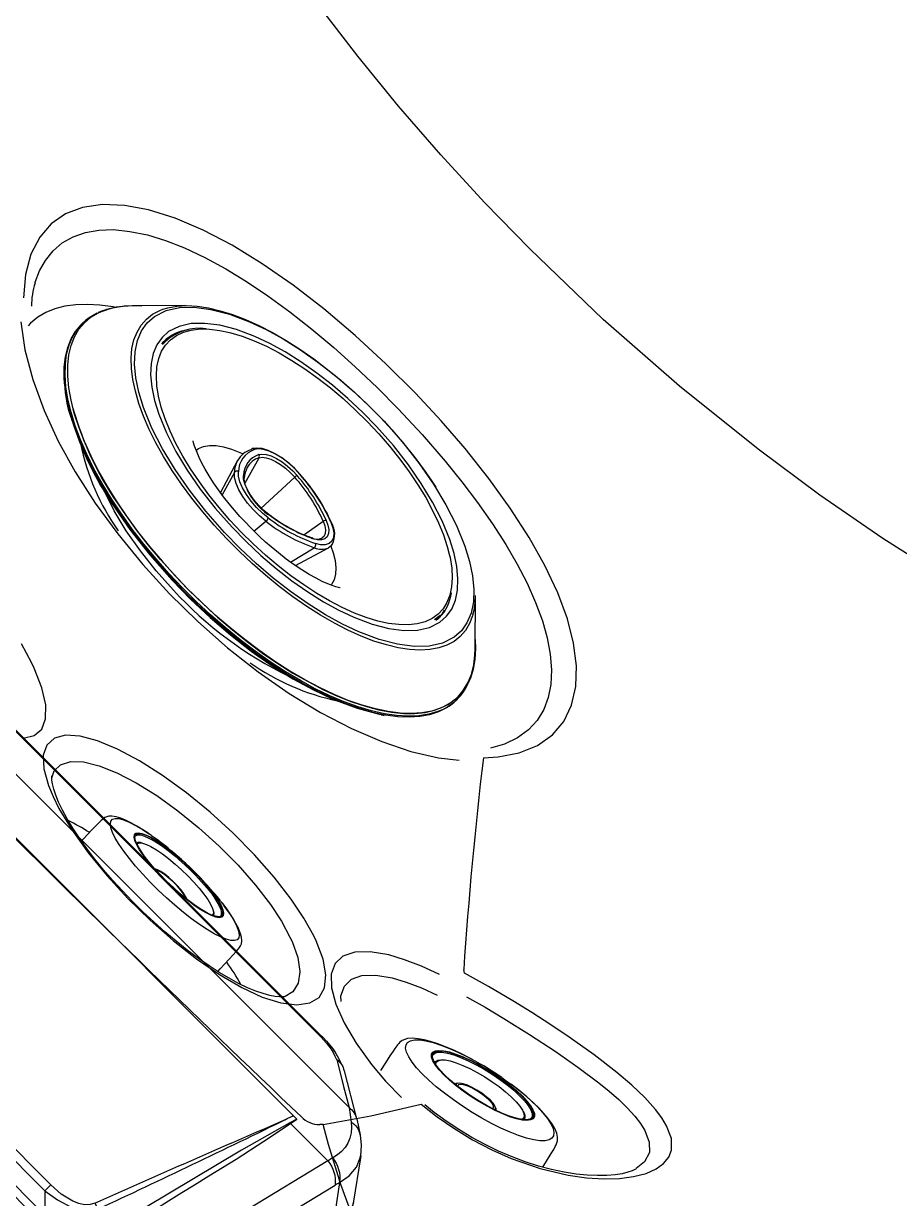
# Model space of a CAD drawing. Extents: x 413 to 494, y 628 to 766.
# Drawn here: x 425.13 to 433.49, y 651 to 662.21 of the extents above; entities that cross this region are included whole.
import ezdxf

# ---------------------------------------------------------------- set-up
doc = ezdxf.new("R2010")
doc.units = 0
doc.header["$MEASUREMENT"] = 0
for name, color, linetype in [('1', 4, 'Continuous'), ('BDIM_CYAN', 4, 'Continuous'), ('BDIM_GREEN', 3, 'Continuous'), ('BDIM_YELLOW', 2, 'Continuous')]:
    doc.layers.add(name, color=color, linetype=linetype)

# ---------------------------------------------------------------- blocks, each defined once
blk = doc.blocks.new('PILLOW')
at = {"layer": 'BDIM_GREEN', "linetype": 'Continuous', "lineweight": 25}
for p, q in [((9.704, -3.133), (9.694, -3.127)), ((11.893, -4.465), (9.704, -3.133)), ((9.716, -3.162), (9.93, -3.665)), ((9.725, -3.167), (9.716, -3.162)), ((11.914, -4.499), (9.725, -3.167)), ((9.001, -3.275), (3.275, -9.001)), ((9.052, -3.326), (3.326, -9.052)), ((9.016, -3.26), (9.001, -3.275)), ((9.066, -3.313), (9.376, -3.847)), ((9.93, -3.665), (11.939, -4.887)), ((3.847, -9.376), (9.376, -3.847)), ((9.376, -3.847), (9.517, -3.988)), ((11.869, -5.119), (9.86, -3.897)), ((9.517, -3.988), (3.988, -9.517)), ((9.522, -4.349), (9.547, -4.364)), ((11.898, -4.468), (11.893, -4.465)), ((11.958, -4.506), (11.898, -4.468)), ((4.545, -9.115), (9.115, -4.545)), ((9.169, -4.599), (9.115, -4.545)), ((11.918, -4.502), (11.914, -4.499)), ((11.982, -4.912), (11.918, -4.502)), ((11.977, -4.54), (11.918, -4.502)), ((9.169, -4.599), (4.599, -9.169)), ((12.183, -5.166), (12.111, -4.715)), ((4.833, -9.168), (9.168, -4.833)), ((9.225, -4.89), (4.89, -9.225)), ((9.225, -4.89), (9.168, -4.833)), ((11.512, -5.475), (11.869, -5.119)), ((12.145, -5.519), (12.177, -5.366)), ((11.574, -5.515), (11.508, -5.48)), ((11.512, -5.475), (11.574, -5.515)), ((12.072, -5.626), (12.093, -5.488)), ((11.543, -5.546), (5.546, -11.543)), ((11.543, -5.546), (11.479, -5.517)), ((11.574, -5.515), (11.543, -5.546)), ((12.026, -5.978), (12.144, -5.52)), ((12.072, -5.626), (5.626, -12.072)), ((11.78, -6.323), (6.323, -11.78)), ((6.331, -11.787), (11.787, -6.331)), ((11.785, -6.328), (11.784, -6.328)), ((3.275, -9.001), (3.26, -9.016)), ((3.275, -9.001), (3.275, -9.001)), ((3.847, -9.376), (3.313, -9.066)), ((4.599, -9.169), (4.545, -9.115)), ((4.89, -9.225), (4.833, -9.168)), ((3.988, -9.517), (3.847, -9.376)), ((3.127, -9.694), (3.133, -9.704)), ((3.133, -9.704), (4.465, -11.893)), ((3.665, -9.93), (3.162, -9.715)), ((3.162, -9.715), (3.167, -9.725)), ((3.167, -9.725), (4.499, -11.914)), ((3.897, -9.86), (5.119, -11.869)), ((4.887, -11.939), (3.665, -9.93)), ((5.119, -11.869), (5.475, -11.512)), ((5.516, -11.574), (5.475, -11.512)), ((5.48, -11.508), (5.516, -11.574)), ((5.546, -11.543), (5.516, -11.574)), ((5.517, -11.479), (5.546, -11.543)), ((6.328, -11.784), (6.328, -11.785)), ((4.465, -11.893), (4.468, -11.898)), ((4.468, -11.898), (4.506, -11.958)), ((4.499, -11.914), (4.502, -11.918)), ((4.912, -11.982), (4.502, -11.918)), ((4.502, -11.918), (4.54, -11.977)), ((5.488, -12.093), (5.626, -12.072)), ((5.52, -12.144), (5.978, -12.026)), ((4.715, -12.111), (5.166, -12.183)), ((5.366, -12.177), (5.519, -12.145))]:
    blk.add_line(p, q, dxfattribs=at)
at = {"layer": 'BDIM_GREEN', "linetype": 'Continuous', "lineweight": 25, "flags": 128}
for points in [[(9.694, -3.127), (9.633, -3.097), (9.577, -3.077), (9.475, -3.06), (9.392, -3.063), (9.328, -3.076), (9.273, -3.093), (9.204, -3.123), (9.164, -3.145), (9.12, -3.174), (9.071, -3.211), (9.016, -3.26)], [(9.716, -3.162), (9.633, -3.127), (9.55, -3.112), (9.467, -3.113), (9.387, -3.128), (9.309, -3.154), (9.231, -3.192), (9.177, -3.225), (9.123, -3.264), (9.066, -3.313)], [(9.001, -3.275), (9.009, -3.267), (9.016, -3.26)], [(9.066, -3.313), (9.058, -3.32), (9.052, -3.326)], [(9.376, -3.847), (9.516, -3.751), (9.662, -3.685), (9.735, -3.665), (9.806, -3.653), (9.872, -3.653), (9.93, -3.665)], [(9.86, -3.897), (9.784, -3.872), (9.693, -3.881), (9.601, -3.922), (9.517, -3.988)], [(9.115, -4.545), (9.182, -4.481), (9.254, -4.423), (9.33, -4.373), (9.409, -4.333), (9.489, -4.307), (9.567, -4.3), (9.638, -4.311), (9.7, -4.338)], [(9.671, -4.395), (9.617, -4.366), (9.556, -4.355), (9.489, -4.362), (9.421, -4.387), (9.353, -4.427), (9.288, -4.477), (9.169, -4.599)], [(9.671, -4.395), (9.683, -4.365), (9.7, -4.338)], [(9.7, -4.338), (9.85, -4.43), (9.982, -4.511), (10.098, -4.582), (10.217, -4.654), (10.35, -4.737), (10.477, -4.815), (10.596, -4.888), (10.733, -4.973), (10.993, -5.135), (11.259, -5.304), (11.512, -5.475)], [(9.671, -4.395), (9.672, -4.54), (9.673, -4.654)], [(11.508, -5.48), (11.044, -5.22), (10.586, -4.947), (10.128, -4.672), (9.671, -4.395)], [(9.168, -4.833), (9.168, -4.702), (9.169, -4.599)], [(9.168, -4.833), (9.288, -4.744), (9.419, -4.674), (9.488, -4.652), (9.555, -4.64), (9.617, -4.641), (9.673, -4.654)], [(9.646, -4.714), (9.6, -4.7), (9.548, -4.699), (9.492, -4.71), (9.435, -4.732), (9.325, -4.801), (9.225, -4.89)], [(9.646, -4.714), (9.662, -4.685), (9.673, -4.654)], [(12.177, -5.367), (12.188, -5.267), (12.182, -5.163)], [(11.954, -6.084), (12.02, -5.828), (12.072, -5.626)], [(3.26, -9.016), (3.201, -9.085), (3.155, -9.148), (3.121, -9.209), (3.085, -9.297), (3.065, -9.383), (3.06, -9.467), (3.07, -9.548), (3.093, -9.624), (3.127, -9.694)], [(3.313, -9.066), (3.264, -9.123), (3.225, -9.177), (3.192, -9.231), (3.154, -9.309), (3.128, -9.387), (3.113, -9.467), (3.112, -9.55), (3.127, -9.633), (3.162, -9.715)], [(3.26, -9.016), (3.268, -9.007), (3.275, -9.001)], [(3.326, -9.052), (3.319, -9.06), (3.313, -9.066)], [(4.338, -9.7), (4.311, -9.638), (4.3, -9.567), (4.307, -9.489), (4.318, -9.449), (4.333, -9.409), (4.371, -9.333), (4.422, -9.255), (4.545, -9.115)], [(4.599, -9.169), (4.477, -9.288), (4.427, -9.353), (4.387, -9.421), (4.362, -9.49), (4.355, -9.557), (4.367, -9.618), (4.395, -9.671)], [(4.599, -9.169), (4.73, -9.168), (4.833, -9.168)], [(4.654, -9.673), (4.641, -9.618), (4.64, -9.555), (4.652, -9.488), (4.675, -9.419), (4.744, -9.287), (4.833, -9.168)], [(4.89, -9.225), (4.822, -9.299), (4.764, -9.378), (4.72, -9.462), (4.698, -9.561), (4.714, -9.646)], [(3.665, -9.93), (3.653, -9.872), (3.653, -9.806), (3.665, -9.735), (3.685, -9.662), (3.751, -9.516), (3.847, -9.376)], [(3.988, -9.517), (3.922, -9.601), (3.881, -9.693), (3.872, -9.784), (3.897, -9.86)], [(4.395, -9.671), (4.365, -9.683), (4.338, -9.7)], [(5.475, -11.512), (5.381, -11.376), (5.29, -11.237), (5.195, -11.088), (5.105, -10.946), (5.014, -10.799), (4.923, -10.653), (4.847, -10.53), (4.742, -10.359), (4.622, -10.164), (4.488, -9.945), (4.338, -9.7)], [(4.654, -9.673), (4.509, -9.672), (4.395, -9.671)], [(4.395, -9.671), (4.672, -10.128), (4.947, -10.586), (5.22, -11.044), (5.48, -11.508)], [(4.714, -9.646), (4.682, -9.664), (4.654, -9.673)], [(5.517, -11.479), (5.082, -10.578), (4.654, -9.673)], [(4.714, -9.646), (5.119, -10.56), (5.317, -11.02), (5.385, -11.177), (5.412, -11.24), (5.415, -11.248), (5.416, -11.249), (5.416, -11.249), (5.416, -11.249), (5.416, -11.25), (5.517, -11.479)], [(5.626, -12.072), (5.883, -12.006), (6.085, -11.954)], [(5.163, -12.182), (5.267, -12.188), (5.367, -12.177)]]:
    blk.add_lwpolyline(points, dxfattribs=at)
at = {"layer": 'BDIM_GREEN', "linetype": 'Continuous', "lineweight": 25}
for centre, radius, start, end in [((9.618, -3.697), 0.314, 320.5112, 5.8722), ((11.799, -4.783), 0.32, 10.8947, 60.1159), ((-51.625, -135.383), 144.387, 64.08404, 64.87827), ((69.735, 129.954), 147.466, 245.95343, 246.73099), ((11.627, -4.919), 0.314, 320.5112, 5.8722), ((11.673, -4.954), 0.311, 321.3803, 7.8233), ((11.78, -5.434), 0.317, 350.3412, 64.5617), ((11.647, -5.59), 0.177, 139.5161, 141.4532), ((11.192, -5.669), 0.89, 311.9782, 337.62), ((11.302, -5.792), 0.714, 311.9718, 335.8418), ((-2.211, -14.781), 7.948, 45.9728, 46.4965), ((3.697, -9.618), 0.314, 264.1278, 309.4888), ((5.59, -11.647), 0.177, 128.5468, 130.4839), ((4.919, -11.626), 0.314, 264.1278, 309.4888), ((5.664, -11.184), 0.898, 290.3763, 317.8693), ((5.793, -11.303), 0.712, 294.1309, 318.0554), ((4.783, -11.798), 0.32, 209.8963, 259.0441), ((4.954, -11.674), 0.311, 262.1449, 308.6514), ((5.435, -11.779), 0.318, 205.61, 279.4841)]:
    blk.add_arc(centre, radius, start, end, dxfattribs=at)
for centre, major_axis, ratio, start_param, end_param in [((11.789, -3.287), (-0.737, 1.695), 0.480619, 2.543345, 2.582873), ((11.594, -3.394), (-0.951, 1.851), 0.433377, 2.49452, 2.534048), ((3.394, -11.594), (1.851, -0.951), 0.433377, 0.607543, 0.647072), ((3.287, -11.789), (1.695, -0.737), 0.480619, 0.558719, 0.598248)]:
    blk.add_ellipse(centre, major_axis=major_axis, ratio=ratio, start_param=start_param, end_param=end_param, dxfattribs=at)
at = {"layer": 'BDIM_YELLOW', "linetype": 'Continuous', "lineweight": 25}
for p, q in [((9.052, -3.326), (9.001, -3.275)), ((11.784, -6.328), (11.78, -6.323)), ((3.326, -9.052), (3.275, -9.001)), ((6.323, -11.78), (6.328, -11.784))]:
    blk.add_line(p, q, dxfattribs=at)
at = {"layer": 'BDIM_YELLOW', "linetype": 'Continuous', "lineweight": 25, "flags": 128}
for points in [[(11.982, -4.912), (12.073, -4.974), (12.143, -5.056), (12.179, -5.145), (12.18, -5.164)], [(5.164, -12.18), (5.145, -12.179), (5.056, -12.143), (5, -12.1), (4.95, -12.042), (4.912, -11.982)]]:
    blk.add_lwpolyline(points, dxfattribs=at)
at = {"layer": 'BDIM_YELLOW', "linetype": 'Continuous', "lineweight": 25}
for centre, radius, start, end in [((9.677, -3.162), 0.0387, 0.9039, 64.0123), ((9.679, -3.172), 0.0462, 5.662, 57.1058), ((16.35, 3.718), 10.124, 223.5865, 223.9882), ((11.876, -4.499), 0.0381, 0.4034, 63.3934), ((11.881, -4.502), 0.0379, 0.264, 63.4702), ((11.939, -4.539), 0.0381, 359.711, 61.0066), ((11.85, -4.774), 0.267, 11.7786, 61.3916), ((12.009, -5.341), 0.169, 299.7, 351.1639), ((11.976, -5.485), 0.17, 304.4318, 348.7936), ((11.858, -5.944), 0.17, 304.3498, 348.6534), ((3.162, -9.677), 0.0387, 205.9856, 269.098), ((3.167, -9.687), 0.038, 206.3141, 269.636), ((4.499, -11.876), 0.0379, 206.4423, 269.661), ((4.502, -11.881), 0.0379, 206.5511, 269.735), ((4.54, -11.939), 0.0382, 209.1215, 270.1613), ((4.774, -11.849), 0.267, 208.6378, 258.1925), ((5.944, -11.858), 0.17, 281.3464, 325.6506), ((5.341, -12.009), 0.169, 278.8333, 330.2995), ((5.485, -11.976), 0.17, 281.2061, 325.5685)]:
    blk.add_arc(centre, radius, start, end, dxfattribs=at)
blk = doc.blocks.new('2018 BEAM (110V)')
at = {"layer": 'BDIM_CYAN'}
for p, q in [((15.957, 9.691), (15.95, 9.726)), ((14.609, 8.246), (14.575, 8.246))]:
    blk.add_line(p, q, dxfattribs=at)
at = {"layer": 'BDIM_CYAN', "flags": 128}
for points in [[(27.134, 11.031), (26.37, 11.166), (25.612, 11.333), (24.865, 11.533), (24.126, 11.766), (23.549, 11.974), (22.98, 12.202), (22.411, 12.455), (21.842, 12.733), (21.198, 13.078), (20.568, 13.448), (19.952, 13.84), (19.349, 14.254), (18.759, 14.691), (18.009, 15.293), (17.282, 15.93), (16.58, 16.603), (16.149, 17.047), (15.732, 17.502), (15.328, 17.967), (14.939, 18.442), (14.563, 18.928)], [(16.137, 11.747), (16.277, 11.755), (16.479, 11.793), (16.653, 11.864), (16.796, 11.965), (16.905, 12.093), (16.98, 12.248), (17.021, 12.427), (17.027, 12.624), (16.999, 12.841), (16.939, 13.074), (16.847, 13.321), (16.724, 13.581), (16.573, 13.849), (16.393, 14.129), (16.188, 14.413), (15.963, 14.697), (15.733, 14.964), (15.49, 15.226), (15.207, 15.508), (14.913, 15.778), (14.615, 16.031), (14.321, 16.257), (14.027, 16.461), (13.739, 16.638), (13.462, 16.783), (13.194, 16.897), (12.942, 16.977), (12.712, 17.019), (12.5, 17.027), (12.311, 16.999), (12.149, 16.937), (12.012, 16.842), (11.903, 16.716), (11.818, 16.552), (11.766, 16.358), (11.747, 16.137)], [(11.859, 16.286), (11.901, 16.395), (11.956, 16.494), (12.03, 16.585), (12.117, 16.66), (12.221, 16.719), (12.339, 16.76), (12.468, 16.783), (12.608, 16.787), (12.764, 16.771), (12.93, 16.737), (13.104, 16.683), (13.285, 16.612), (13.479, 16.521), (13.678, 16.413), (13.877, 16.291), (14.08, 16.155), (14.29, 16.002), (14.501, 15.836), (14.709, 15.661), (14.914, 15.477), (15.122, 15.28), (15.325, 15.076), (15.554, 14.831), (15.772, 14.578), (15.932, 14.381), (16.081, 14.183), (16.223, 13.981), (16.351, 13.781), (16.46, 13.594), (16.554, 13.412), (16.636, 13.229), (16.701, 13.053), (16.747, 12.891), (16.776, 12.736), (16.787, 12.586), (16.781, 12.447), (16.756, 12.321), (16.713, 12.207), (16.65, 12.104), (16.569, 12.015), (16.463, 11.937), (16.339, 11.877), (16.206, 11.84)], [(11.858, 16.279), (11.859, 16.284), (11.859, 16.286)], [(12.616, 16.046), (12.602, 16.049), (12.477, 16.067), (12.358, 16.074), (12.246, 16.071), (12.142, 16.057), (12.047, 16.032), (11.96, 15.997), (11.883, 15.951), (11.815, 15.895), (11.791, 15.87)], [(11.723, 15.906), (11.761, 15.641), (11.835, 15.357), (11.944, 15.06), (12.078, 14.77), (12.242, 14.475), (12.432, 14.178), (12.647, 13.883), (12.885, 13.593), (13.141, 13.313), (13.412, 13.047), (13.696, 12.797), (13.988, 12.567), (14.285, 12.361), (14.583, 12.179), (14.878, 12.025), (15.167, 11.901), (15.446, 11.808), (15.71, 11.747), (15.906, 11.723)], [(11.825, 12.655), (11.729, 12.836)], [(11.743, 11.934), (11.849, 11.959), (11.921, 12.021), (11.958, 12.12), (11.959, 12.252), (11.922, 12.414), (11.85, 12.601), (11.825, 12.655)], [(14.519, 10.048), (14.424, 10.218), (14.304, 10.398), (14.141, 10.609), (13.953, 10.821), (13.747, 11.03), (13.528, 11.229), (13.302, 11.414), (13.075, 11.578), (12.854, 11.718), (12.645, 11.83), (12.455, 11.909), (12.287, 11.953), (12.148, 11.962), (12.042, 11.933), (11.97, 11.869), (11.936, 11.771), (11.941, 11.641), (11.985, 11.483), (12.029, 11.376), (12.086, 11.262), (12.211, 11.056), (12.368, 10.837), (12.546, 10.621), (12.744, 10.405), (12.956, 10.198), (13.176, 10.004), (13.399, 9.829), (13.619, 9.678), (13.83, 9.555), (14.027, 9.464), (14.205, 9.408), (14.357, 9.388), (14.48, 9.407), (14.57, 9.461), (14.622, 9.552), (14.635, 9.675), (14.608, 9.826), (14.542, 10.001), (14.519, 10.048)], [(12.017, 11.557), (12.039, 11.621), (12.102, 11.681), (12.198, 11.71), (12.321, 11.707), (12.47, 11.671), (12.639, 11.604), (12.824, 11.508), (13.021, 11.386), (13.221, 11.242), (13.422, 11.08), (13.616, 10.905), (13.798, 10.721), (13.963, 10.533), (14.106, 10.346), (14.21, 10.187), (14.291, 10.036)], [(14.245, 9.469), (14.245, 9.469), (14.239, 9.467), (14.221, 9.465), (14.191, 9.465), (14.15, 9.469), (14.098, 9.479), (14.036, 9.496), (13.965, 9.521), (13.886, 9.553), (13.8, 9.594), (13.71, 9.643), (13.616, 9.699), (13.519, 9.762), (13.417, 9.833), (13.311, 9.912), (13.204, 9.996), (13.097, 10.086), (12.991, 10.18), (12.887, 10.278), (12.787, 10.377), (12.691, 10.477), (12.599, 10.577), (12.512, 10.679), (12.429, 10.781), (12.352, 10.882), (12.282, 10.98), (12.219, 11.074), (12.165, 11.164), (12.12, 11.247), (12.083, 11.323), (12.055, 11.39), (12.036, 11.449), (12.023, 11.498), (12.018, 11.535), (12.017, 11.561), (12.018, 11.574), (12.018, 11.574)], [(14.291, 10.036), (14.311, 9.994), (14.365, 9.84), (14.385, 9.707), (14.385, 9.704), (14.368, 9.595), (14.318, 9.514), (14.244, 9.47)], [(15.72, 9.68), (15.548, 9.758), (15.385, 9.82), (15.235, 9.865), (15.057, 9.895), (14.909, 9.891), (14.797, 9.854), (14.721, 9.783), (14.685, 9.681), (14.687, 9.551), (14.729, 9.395), (14.808, 9.218), (14.923, 9.024), (15.069, 8.821), (15.203, 8.661), (15.355, 8.504)], [(14.779, 9.422), (14.778, 9.475), (14.811, 9.568), (14.879, 9.633), (14.978, 9.669), (15.11, 9.673), (15.268, 9.647), (15.401, 9.607), (15.546, 9.551), (15.697, 9.481)], [(15.545, 8.442), (15.696, 8.322), (15.855, 8.211), (16.033, 8.102), (16.217, 8.006), (16.402, 7.924), (16.68, 7.827), (16.948, 7.763), (17.123, 7.738), (17.287, 7.728), (17.437, 7.732), (17.572, 7.75), (17.69, 7.781), (17.787, 7.823), (17.858, 7.874), (17.907, 7.935), (17.934, 8.004), (17.933, 8.113), (17.887, 8.236), (17.841, 8.312), (17.782, 8.391), (17.679, 8.504), (17.555, 8.623), (17.412, 8.745), (17.195, 8.913), (16.957, 9.082), (16.781, 9.2), (16.601, 9.316), (16.418, 9.428), (16.186, 9.565), (15.957, 9.691)], [(15.977, 9.466), (16.153, 9.367), (16.333, 9.259), (16.578, 9.107), (16.824, 8.946), (17.039, 8.796), (17.241, 8.644), (17.339, 8.564), (17.429, 8.485), (17.511, 8.405), (17.582, 8.327), (17.636, 8.257), (17.679, 8.189), (17.721, 8.08), (17.722, 7.98), (17.677, 7.89), (17.596, 7.826)], [(14.609, 8.246), (15.063, 8.329), (15.543, 8.441)], [(17.597, 7.825), (17.591, 7.82), (17.559, 7.806), (17.516, 7.791), (17.461, 7.778), (17.394, 7.767), (17.316, 7.761), (17.227, 7.76), (17.129, 7.764), (17.022, 7.775), (16.908, 7.793), (16.788, 7.819), (16.664, 7.851), (16.537, 7.891), (16.411, 7.939), (16.283, 7.993), (16.155, 8.055), (16.027, 8.124), (15.902, 8.199), (15.782, 8.278), (15.668, 8.362), (15.579, 8.434)], [(14.658, 8.058), (14.633, 8.152), (14.609, 8.246)], [(14.914, 7.302), (14.776, 7.676), (14.658, 8.058)]]:
    blk.add_lwpolyline(points, dxfattribs=at)
at = {"layer": 'BDIM_CYAN'}
for centre, radius, start, end in [((12.607, 16.041), 0.785, 162.3948, 178.8442), ((128.807, 128.81), 166.152, 223.51858, 226.48313), ((54.176, 7.203), 38.309, 173.1877, 176.224), ((11.358, 9.446), 1.887, 57.416, 64.3672), ((12.232, 8.738), 1.8, 28.0362, 36.0745), ((14.581, 8.503), 0.257, 225.1285, 268.5764)]:
    blk.add_arc(centre, radius, start, end, dxfattribs=at)
at = {"layer": 'BDIM_GREEN', "linetype": 'Continuous', "lineweight": 25}
for p, q in [((13.295, 16.062), (12.785, 16.059)), ((12.307, 15.89), (12.298, 15.881)), ((13.067, 15.699), (13.086, 15.72)), ((13.07, 15.699), (13.086, 15.719)), ((13.107, 15.724), (13.074, 15.691)), ((12.219, 15.085), (12.222, 15.071)), ((13.791, 14.583), (13.627, 14.278)), ((15.686, 14.329), (15.636, 14.405)), ((14.343, 13.581), (14.66, 13.752)), ((16.059, 12.784), (16.062, 13.295)), ((15.679, 13.063), (15.691, 13.074)), ((15.72, 13.086), (15.683, 13.058)), ((15.691, 13.074), (15.724, 13.107)), ((15.719, 13.086), (15.701, 13.068)), ((15.881, 12.298), (15.89, 12.307)), ((15.071, 12.222), (15.085, 12.219)), ((15.162, 12.156), (15.189, 12.151)), ((12.853, 11.013), (12.819, 11.015)), ((13.637, 10.369), (13.628, 10.38)), ((13.558, 10.256), (13.548, 10.245)), ((13.561, 10.242), (13.56, 10.24)), ((13.642, 10.237), (13.638, 10.271)), ((15.706, 8.937), (15.661, 8.932)), ((15.686, 8.835), (15.678, 8.828)), ((15.878, 8.63), (15.877, 8.624)), ((16.255, 8.385), (16.254, 8.382)), ((16.516, 8.305), (16.503, 8.297)), ((16.512, 8.302), (16.51, 8.301)), ((16.514, 8.295), (16.516, 8.305)), ((16.593, 8.304), (16.584, 8.298)), ((16.615, 8.324), (16.6, 8.366))]:
    blk.add_line(p, q, dxfattribs=at)
at = {"layer": 'BDIM_GREEN', "linetype": 'Continuous', "lineweight": 25, "flags": 128}
for points in [[(12.626, 14.209), (12.538, 14.353), (12.458, 14.495), (12.387, 14.635), (12.326, 14.772), (12.274, 14.906), (12.232, 15.035), (12.201, 15.159), (12.18, 15.278), (12.17, 15.39), (12.17, 15.495), (12.181, 15.593), (12.203, 15.682), (12.235, 15.764), (12.277, 15.836), (12.329, 15.898), (12.391, 15.951), (12.463, 15.994), (12.543, 16.027), (12.632, 16.049), (12.73, 16.061), (12.834, 16.062), (12.877, 16.059)], [(13.194, 14.498), (13.075, 14.694), (12.974, 14.893), (12.894, 15.089), (12.849, 15.235), (12.821, 15.372), (12.808, 15.503), (12.813, 15.622), (12.835, 15.728), (12.874, 15.821), (12.928, 15.897), (12.998, 15.958), (13.108, 16.014), (13.236, 16.043), (13.378, 16.046), (13.536, 16.026), (13.713, 15.98), (13.906, 15.907), (14.064, 15.833), (14.225, 15.744), (14.391, 15.64), (14.558, 15.523), (14.724, 15.394), (14.886, 15.255), (15.041, 15.11), (15.189, 14.958), (15.367, 14.757), (15.525, 14.555), (15.662, 14.358)], [(13.079, 16.028), (13.125, 16.042), (13.211, 16.057), (13.304, 16.062), (13.405, 16.056), (13.513, 16.04), (13.626, 16.013), (13.744, 15.976), (13.867, 15.929), (13.993, 15.871), (14.123, 15.805), (14.254, 15.729), (14.386, 15.645), (14.518, 15.553), (14.65, 15.454), (14.78, 15.348), (14.908, 15.236), (15.032, 15.119), (15.153, 14.997), (15.269, 14.871), (15.379, 14.742), (15.484, 14.612), (15.581, 14.48), (15.637, 14.399)], [(12.512, 16.016), (12.469, 16.001), (12.46, 15.996)], [(12.139, 15.324), (12.136, 15.369), (12.137, 15.475), (12.148, 15.573), (12.169, 15.663), (12.202, 15.744), (12.244, 15.816), (12.297, 15.879), (12.298, 15.881)], [(15.545, 14.364), (15.421, 14.543), (15.278, 14.726), (15.117, 14.908), (14.983, 15.046), (14.843, 15.177), (14.696, 15.303), (14.546, 15.419), (14.395, 15.525), (14.244, 15.62), (14.098, 15.7), (13.956, 15.767), (13.78, 15.833), (13.62, 15.875), (13.477, 15.893), (13.349, 15.89), (13.232, 15.864), (13.133, 15.814), (13.07, 15.758), (13.021, 15.689), (12.986, 15.605), (12.966, 15.509), (12.961, 15.401), (12.972, 15.283), (12.998, 15.158), (13.039, 15.026), (13.111, 14.849), (13.203, 14.669), (13.31, 14.491)], [(13.16, 15.767), (13.106, 15.734), (13.076, 15.709)], [(13.714, 15.806), (13.726, 15.803), (13.835, 15.77), (13.949, 15.727), (14.067, 15.674), (14.187, 15.611), (14.31, 15.539), (14.433, 15.459), (14.556, 15.371), (14.678, 15.276), (14.798, 15.175), (14.915, 15.067), (15.029, 14.955), (15.138, 14.839), (15.242, 14.72), (15.339, 14.598), (15.43, 14.475), (15.513, 14.352), (15.587, 14.23), (15.653, 14.108), (15.71, 13.99), (15.756, 13.874), (15.793, 13.763), (15.815, 13.677)], [(12.219, 15.085), (12.233, 15.033), (12.275, 14.902), (12.327, 14.767), (12.39, 14.628), (12.461, 14.487), (12.543, 14.343), (12.633, 14.198), (12.731, 14.053), (12.837, 13.908), (12.95, 13.764), (13.07, 13.622), (13.195, 13.483), (13.326, 13.347), (13.461, 13.216), (13.6, 13.089), (13.741, 12.969), (13.885, 12.854), (14.03, 12.747), (14.175, 12.648), (14.32, 12.556), (14.464, 12.474), (14.606, 12.4), (14.746, 12.336), (14.881, 12.282), (15.013, 12.239), (15.139, 12.205), (15.26, 12.183), (15.374, 12.171), (15.481, 12.17), (15.581, 12.18), (15.672, 12.201), (15.754, 12.233), (15.828, 12.275), (15.892, 12.327), (15.946, 12.389), (15.989, 12.461), (16.023, 12.543), (16.045, 12.633), (16.057, 12.731), (16.059, 12.784)], [(14.771, 13.368), (14.767, 13.368), (14.753, 13.371), (14.728, 13.378), (14.694, 13.39), (14.651, 13.407), (14.599, 13.43), (14.54, 13.46), (14.475, 13.497), (14.405, 13.54), (14.331, 13.589), (14.256, 13.644), (14.181, 13.702), (14.112, 13.759), (14.058, 13.806), (14.007, 13.852), (13.929, 13.929), (13.846, 14.014), (13.814, 14.05), (13.762, 14.109), (13.71, 14.171), (13.658, 14.236), (13.609, 14.304), (13.562, 14.371), (13.52, 14.437), (13.483, 14.5), (13.451, 14.558), (13.424, 14.612), (13.404, 14.659), (13.388, 14.699), (13.378, 14.73), (13.371, 14.753), (13.368, 14.767), (13.368, 14.771)], [(14.389, 14.452), (14.333, 14.511), (14.272, 14.565), (14.209, 14.612), (14.145, 14.651), (14.083, 14.68), (14.026, 14.698), (13.974, 14.703), (13.931, 14.697)], [(14.386, 14.452), (14.336, 14.506), (14.279, 14.558), (14.217, 14.605), (14.154, 14.644), (14.093, 14.673), (14.037, 14.689), (13.99, 14.694), (13.953, 14.688)], [(13.992, 14.641), (14.024, 14.646), (14.064, 14.642), (14.111, 14.628), (14.162, 14.604), (14.216, 14.57), (14.268, 14.53), (14.317, 14.486), (14.359, 14.44)], [(13.996, 14.61), (14.027, 14.615), (14.065, 14.61), (14.108, 14.597), (14.154, 14.575), (14.201, 14.546), (14.249, 14.51), (14.294, 14.469), (14.337, 14.424)], [(15.662, 14.358), (15.78, 14.161), (15.881, 13.963), (15.961, 13.767), (16.006, 13.621), (16.035, 13.483), (16.047, 13.353), (16.042, 13.234), (16.02, 13.127), (15.981, 13.035), (15.927, 12.958), (15.858, 12.897), (15.748, 12.841), (15.62, 12.813), (15.477, 12.809), (15.319, 12.83), (15.143, 12.876), (14.949, 12.949), (14.792, 13.023), (14.631, 13.111), (14.464, 13.216), (14.297, 13.333), (14.132, 13.462), (13.969, 13.601), (13.815, 13.745), (13.667, 13.897), (13.489, 14.099), (13.331, 14.3), (13.194, 14.498)], [(13.31, 14.491), (13.434, 14.312), (13.577, 14.13), (13.739, 13.947), (13.873, 13.81), (14.012, 13.679), (14.16, 13.553), (14.31, 13.436), (14.461, 13.33), (14.612, 13.236), (14.758, 13.156), (14.9, 13.088), (15.075, 13.022), (15.235, 12.981), (15.378, 12.962), (15.507, 12.965), (15.623, 12.991), (15.723, 13.042), (15.786, 13.097), (15.835, 13.166), (15.87, 13.25), (15.89, 13.346), (15.894, 13.454), (15.883, 13.573), (15.857, 13.697), (15.817, 13.829), (15.744, 14.007), (15.653, 14.186), (15.545, 14.364)], [(14.062, 14.004), (13.999, 14.056), (13.939, 14.115), (13.886, 14.177), (13.84, 14.241), (13.803, 14.305), (13.777, 14.365), (13.762, 14.421), (13.76, 14.47)], [(14.084, 14.037), (14.028, 14.083), (13.973, 14.137), (13.92, 14.197), (13.875, 14.261), (13.839, 14.323), (13.814, 14.382), (13.801, 14.434), (13.799, 14.476)], [(14.089, 14.069), (14.042, 14.108), (13.995, 14.154), (13.95, 14.205), (13.911, 14.259), (13.881, 14.312), (13.86, 14.362), (13.849, 14.405), (13.848, 14.442)], [(13.861, 14.357), (13.856, 14.38), (13.855, 14.416)], [(13.178, 13.346), (13.013, 13.531), (12.863, 13.721), (12.729, 13.913), (12.614, 14.104), (12.521, 14.291), (12.519, 14.295)], [(12.6, 14.161), (12.764, 13.925), (12.953, 13.683), (13.166, 13.442), (13.342, 13.262), (13.528, 13.087), (13.722, 12.921), (13.921, 12.766), (14.121, 12.626), (14.32, 12.501), (14.515, 12.395), (14.701, 12.306), (14.933, 12.219), (15.144, 12.164)], [(16.059, 12.877), (16.063, 12.788), (16.057, 12.686), (16.041, 12.593), (16.014, 12.507), (15.977, 12.43), (15.929, 12.363), (15.872, 12.305), (15.805, 12.257), (15.729, 12.219), (15.644, 12.192), (15.551, 12.175), (15.45, 12.169), (15.342, 12.173), (15.227, 12.188), (15.106, 12.213), (14.979, 12.249), (14.848, 12.295), (14.713, 12.351), (14.574, 12.417), (14.433, 12.491), (14.291, 12.575), (14.147, 12.667), (14.003, 12.767), (13.86, 12.875), (13.718, 12.989), (13.578, 13.109), (13.442, 13.235), (13.308, 13.366), (13.18, 13.501), (13.056, 13.639), (12.939, 13.779), (12.827, 13.922), (12.723, 14.066), (12.626, 14.209)], [(14.638, 14.01), (14.654, 13.966), (14.661, 13.924), (14.659, 13.887), (14.646, 13.857), (14.623, 13.837), (14.591, 13.828), (14.554, 13.828), (14.513, 13.838)], [(14.682, 13.994), (14.701, 13.942), (14.71, 13.893), (14.707, 13.849), (14.692, 13.815), (14.664, 13.791), (14.627, 13.78), (14.583, 13.78), (14.535, 13.791)], [(14.659, 13.752), (14.698, 13.787), (14.698, 13.787)], [(16, 12.468), (16.028, 12.544), (16.029, 12.545)], [(15.881, 12.298), (15.853, 12.272), (15.786, 12.224), (15.709, 12.186), (15.624, 12.158), (15.53, 12.141), (15.429, 12.135), (15.32, 12.139), (15.205, 12.154), (15.201, 12.155)], [(12.949, 11.019), (12.941, 11.024), (12.929, 11.033), (12.887, 11.06), (12.829, 11.096), (12.773, 11.127), (12.722, 11.152), (12.678, 11.171), (12.631, 11.185), (12.589, 11.191), (12.562, 11.19), (12.542, 11.184), (12.524, 11.176), (12.511, 11.167), (12.5, 11.157), (12.49, 11.149), (12.467, 11.126), (12.442, 11.101), (12.401, 11.058), (12.323, 10.977), (12.292, 10.946)], [(13.654, 10.239), (13.64, 10.225), (13.616, 10.22), (13.583, 10.226), (13.541, 10.242), (13.491, 10.267), (13.435, 10.3), (13.374, 10.342), (13.309, 10.391), (13.243, 10.446), (13.176, 10.505), (13.11, 10.567), (13.047, 10.63), (12.989, 10.694), (12.937, 10.755), (12.892, 10.814), (12.855, 10.868), (12.828, 10.916), (12.81, 10.957), (12.803, 10.989), (12.807, 11.013), (12.82, 11.027), (12.844, 11.032), (12.878, 11.026), (12.92, 11.01), (12.969, 10.985), (13.025, 10.952), (13.087, 10.91), (13.151, 10.861), (13.218, 10.806), (13.285, 10.747), (13.351, 10.685), (13.413, 10.622), (13.471, 10.558), (13.524, 10.497), (13.569, 10.438), (13.605, 10.384), (13.633, 10.336), (13.65, 10.295), (13.657, 10.263), (13.654, 10.239)], [(13.649, 10.246), (13.635, 10.232), (13.612, 10.228), (13.579, 10.234), (13.537, 10.249), (13.488, 10.274), (13.433, 10.307), (13.373, 10.348), (13.309, 10.396), (13.244, 10.45), (13.178, 10.508), (13.113, 10.569), (13.052, 10.632), (12.994, 10.694), (12.943, 10.755), (12.899, 10.812), (12.863, 10.865), (12.836, 10.913), (12.818, 10.953), (12.811, 10.985), (12.815, 11.008), (12.828, 11.022), (12.852, 11.027), (12.884, 11.021), (12.926, 11.006), (12.975, 10.981), (13.03, 10.948), (13.09, 10.907), (13.154, 10.859), (13.219, 10.805), (13.285, 10.747), (13.35, 10.686), (13.412, 10.623), (13.469, 10.561), (13.52, 10.5), (13.564, 10.442), (13.601, 10.389), (13.628, 10.342), (13.645, 10.302), (13.652, 10.27), (13.649, 10.246)], [(12.811, 10.992), (12.818, 11.003), (12.837, 11.012), (12.866, 11.011), (12.904, 11), (12.951, 10.978), (13.005, 10.948), (13.064, 10.909), (13.127, 10.862), (13.193, 10.81), (13.26, 10.752), (13.326, 10.691), (13.389, 10.628), (13.448, 10.564), (13.501, 10.502), (13.547, 10.444), (13.584, 10.389), (13.613, 10.341), (13.631, 10.3), (13.638, 10.267), (13.635, 10.243), (13.635, 10.243)], [(12.832, 11.024), (12.86, 11.013), (12.867, 11.011)], [(12.85, 11.028), (12.879, 11.022), (12.92, 11.007), (12.97, 10.982), (13.026, 10.949), (13.086, 10.907), (13.151, 10.858), (13.217, 10.804), (13.284, 10.745), (13.349, 10.684), (13.411, 10.621), (13.469, 10.558), (13.521, 10.496), (13.565, 10.438), (13.602, 10.384), (13.629, 10.337), (13.647, 10.296), (13.653, 10.269)], [(12.97, 11.004), (12.962, 11.009), (12.951, 11.017)], [(12.828, 10.929), (12.833, 10.929), (12.837, 10.928)], [(12.831, 10.92), (12.836, 10.928), (12.855, 10.935), (12.883, 10.933), (12.92, 10.921), (12.964, 10.9), (13.016, 10.869), (13.073, 10.83), (13.133, 10.785), (13.195, 10.733), (13.257, 10.678), (13.317, 10.62), (13.373, 10.561), (13.425, 10.502), (13.47, 10.447), (13.507, 10.395), (13.534, 10.349), (13.553, 10.31), (13.56, 10.278), (13.558, 10.256)], [(13.305, 10.4), (13.305, 10.4), (13.295, 10.424), (13.276, 10.455), (13.249, 10.491), (13.214, 10.529), (13.176, 10.568), (13.135, 10.604), (13.095, 10.636), (13.057, 10.662), (13.025, 10.679), (13.001, 10.688), (13, 10.688)], [(13.29, 10.411), (13.286, 10.424), (13.271, 10.452), (13.246, 10.487), (13.213, 10.524), (13.175, 10.562), (13.135, 10.599), (13.095, 10.63), (13.059, 10.654), (13.029, 10.669), (13.013, 10.674)], [(13.603, 9.708), (13.626, 9.732), (13.748, 9.865), (13.779, 9.899), (13.8, 9.924), (13.809, 9.936), (13.82, 9.953), (13.828, 9.972), (13.832, 10.001), (13.829, 10.036), (13.816, 10.078), (13.796, 10.127), (13.775, 10.167), (13.748, 10.213), (13.717, 10.26), (13.677, 10.316), (13.653, 10.349), (13.641, 10.364), (13.639, 10.367)], [(13.558, 10.293), (13.564, 10.265), (13.561, 10.242)], [(13.635, 10.243), (13.621, 10.229), (13.62, 10.228)], [(13.635, 10.285), (13.638, 10.279), (13.65, 10.251)], [(16.033, 8.867), (16.009, 8.88), (15.936, 8.918), (15.861, 8.953), (15.776, 8.99), (15.703, 9.017), (15.633, 9.04), (15.573, 9.055), (15.515, 9.066), (15.46, 9.07), (15.414, 9.067), (15.386, 9.06), (15.363, 9.049), (15.341, 9.033), (15.329, 9.021), (15.318, 9.009), (15.31, 8.998), (15.292, 8.973), (15.275, 8.947), (15.245, 8.902), (15.203, 8.837), (15.155, 8.763)], [(16.612, 8.303), (16.588, 8.291), (16.553, 8.286), (16.508, 8.29), (16.453, 8.302), (16.391, 8.321), (16.322, 8.348), (16.249, 8.382), (16.173, 8.422), (16.095, 8.466), (16.019, 8.515), (15.946, 8.566), (15.877, 8.618), (15.814, 8.67), (15.76, 8.722), (15.714, 8.77), (15.679, 8.815), (15.655, 8.856), (15.643, 8.89), (15.643, 8.918), (15.655, 8.938), (15.679, 8.951), (15.713, 8.955), (15.759, 8.952), (15.813, 8.94), (15.876, 8.92), (15.944, 8.893), (16.018, 8.859), (16.094, 8.82), (16.171, 8.775), (16.247, 8.727), (16.321, 8.676), (16.39, 8.623), (16.452, 8.571), (16.507, 8.52), (16.552, 8.471), (16.587, 8.426), (16.611, 8.386), (16.624, 8.352), (16.624, 8.324), (16.612, 8.303)], [(15.651, 8.893), (15.656, 8.912), (15.674, 8.928), (15.704, 8.937), (15.744, 8.937), (15.795, 8.928), (15.854, 8.912), (15.92, 8.887), (15.992, 8.856), (16.067, 8.818), (16.144, 8.775), (16.22, 8.728), (16.294, 8.678), (16.364, 8.626), (16.427, 8.574), (16.483, 8.522), (16.53, 8.473), (16.566, 8.428), (16.591, 8.388), (16.604, 8.353), (16.604, 8.325), (16.593, 8.304), (16.593, 8.304)], [(16.605, 8.31), (16.582, 8.297), (16.547, 8.293), (16.503, 8.296), (16.449, 8.308), (16.388, 8.328), (16.32, 8.354), (16.248, 8.387), (16.173, 8.426), (16.097, 8.47), (16.022, 8.518), (15.95, 8.568), (15.882, 8.62), (15.82, 8.671), (15.767, 8.722), (15.722, 8.769), (15.687, 8.814), (15.664, 8.853), (15.652, 8.887), (15.652, 8.915), (15.663, 8.935), (15.687, 8.947), (15.721, 8.952), (15.766, 8.948), (15.819, 8.936), (15.881, 8.917), (15.948, 8.89), (16.021, 8.857), (16.096, 8.818), (16.171, 8.774), (16.247, 8.727), (16.319, 8.676), (16.387, 8.625), (16.448, 8.573), (16.502, 8.523), (16.547, 8.475), (16.581, 8.431), (16.605, 8.391), (16.617, 8.357), (16.617, 8.33), (16.605, 8.31)], [(15.672, 8.837), (15.681, 8.85), (15.703, 8.861), (15.736, 8.865), (15.753, 8.864)], [(15.683, 8.946), (15.703, 8.944), (15.74, 8.937)], [(15.684, 8.825), (15.688, 8.841), (15.705, 8.856), (15.733, 8.864), (15.772, 8.863), (15.82, 8.854), (15.877, 8.837), (15.94, 8.812), (16.008, 8.781), (16.079, 8.744), (16.15, 8.702), (16.221, 8.656), (16.287, 8.609), (16.349, 8.56), (16.404, 8.512), (16.45, 8.465), (16.486, 8.422), (16.511, 8.384), (16.525, 8.351), (16.526, 8.324), (16.516, 8.305), (16.516, 8.305)], [(15.7, 8.951), (15.715, 8.952), (15.76, 8.949), (15.814, 8.937), (15.876, 8.917), (15.945, 8.89), (16.018, 8.857), (16.093, 8.817), (16.17, 8.773), (16.246, 8.725), (16.319, 8.674), (16.387, 8.622), (16.449, 8.57), (16.504, 8.519), (16.549, 8.471), (16.584, 8.426), (16.608, 8.386), (16.616, 8.367)], [(15.676, 8.845), (15.686, 8.848), (15.696, 8.85)], [(16.253, 8.401), (16.253, 8.406), (16.247, 8.426), (16.23, 8.452), (16.202, 8.482), (16.165, 8.513), (16.123, 8.545), (16.076, 8.575), (16.029, 8.601), (15.985, 8.622), (15.945, 8.636), (15.913, 8.642), (15.89, 8.64), (15.887, 8.639)], [(16.704, 7.841), (16.785, 7.97), (16.809, 8.01), (16.824, 8.036), (16.832, 8.053), (16.84, 8.072), (16.845, 8.092), (16.846, 8.127), (16.838, 8.166), (16.82, 8.208), (16.79, 8.258), (16.752, 8.309), (16.716, 8.352), (16.67, 8.402), (16.616, 8.454), (16.553, 8.511), (16.477, 8.574), (16.405, 8.63), (16.398, 8.635)], [(16.224, 8.4), (16.235, 8.409), (16.234, 8.426), (16.221, 8.449), (16.196, 8.478), (16.162, 8.509), (16.12, 8.541), (16.074, 8.57), (16.028, 8.596), (15.984, 8.615), (15.947, 8.627), (15.918, 8.63), (15.9, 8.625), (15.894, 8.612), (15.894, 8.61)], [(16.244, 8.39), (16.248, 8.392), (16.249, 8.394)], [(16.253, 8.408), (16.255, 8.402), (16.255, 8.385)], [(16.514, 8.378), (16.519, 8.37), (16.532, 8.337), (16.533, 8.311), (16.523, 8.293)], [(16.525, 8.32), (16.527, 8.316), (16.529, 8.301)], [(16.586, 8.397), (16.605, 8.37), (16.618, 8.349)]]:
    blk.add_lwpolyline(points, dxfattribs=at)
at = {"layer": 'BDIM_GREEN', "linetype": 'Continuous', "lineweight": 25}
for centre, radius, start, end in [((12.777, 15.295), 0.764, 89.4288, 112.0471), ((12.66, 15.537), 0.499, 114.9047, 155.032), ((13.427, 15.365), 0.481, 82.3863, 131.7473), ((13.306, 15.373), 1.17, 183.0127, 198.7021), ((15.223, 15.935), 3.122, 196.0692, 213.9926), ((15.105, 15.867), 3.031, 196.8277, 214.2578), ((13.935, 14.677), 0.0206, 101.9849, 151.7704), ((13.981, 14.48), 0.216, 107.1823, 151.5195), ((14.025, 14.474), 0.226, 108.5866, 179.3947), ((14.06, 14.439), 0.212, 108.5871, 179.3942), ((13.971, 14.623), 0.0279, 332.4913, 39.979), ((13.783, 14.454), 0.0276, 53.0667, 146.3077), ((14.106, 14.401), 0.252, 152.4671, 176.5998), ((13.837, 14.425), 0.0199, 332.7694, 57.4471), ((14.41, 14.348), 0.106, 118.8562, 134.0484), ((13.075, 13.308), 1.685, 24.4187, 41.5006), ((13.065, 13.296), 1.728, 24.4188, 41.5), ((13.01, 13.235), 1.837, 24.4186, 41.5), ((12.989, 13.215), 1.868, 24.3837, 41.4627), ((14.466, 14.596), 0.653, 206.1294, 233.7131), ((14.017, 14.059), 0.0704, 309.2844, 342.2588), ((15.033, 15.239), 1.531, 231.715, 251.0192), ((14.965, 15.183), 1.415, 231.6801, 250.9996), ((14.982, 15.2), 1.44, 231.7147, 251.0184), ((15.033, 15.234), 1.567, 231.7153, 251.0185), ((14.63, 13.976), 0.0352, 76.0364, 126.6361), ((14.497, 13.879), 0.221, 335.5143, 28.9758), ((14.544, 13.969), 0.135, 247.7674, 292.2037), ((14.504, 13.779), 0.0327, 304.5146, 21.3403), ((14.62, 13.828), 0.0855, 298.1341, 328.8683), ((15.869, 15.812), 3.649, 222.5011, 244.2001), ((15.349, 13.295), 0.713, 345.1602, 359.9768), ((15.437, 13.326), 0.37, 317.4125, 333.1669), ((15.536, 12.66), 0.5, 294.4966, 336.0811), ((11.117, 8.396), 3.199, 46.5463, 54.5992), ((12.853, 10.878), 0.0613, 65.3365, 116.3501), ((11.145, 8.409), 3.171, 38.4445, 46.7448), ((14.532, 6.112), 3.138, 55.4265, 59.6843), ((15.889, 8.609), 0.0312, 88.2689, 132.9956)]:
    blk.add_arc(centre, radius, start, end, dxfattribs=at)
at = {"layer": 'BDIM_YELLOW', "linetype": 'Continuous', "lineweight": 25}
for p, q in [((13.859, 14.366), (13.996, 14.61)), ((13.76, 14.47), (13.643, 14.257)), ((14.012, 14.127), (14.337, 14.424)), ((13.947, 13.911), (14.062, 14.004)), ((14.423, 13.876), (14.609, 14.004)), ((14.295, 13.615), (14.523, 13.752)), ((15.144, 12.164), (15.176, 12.16)), ((15.887, 8.639), (15.878, 8.63)), ((16.249, 8.394), (16.253, 8.401)), ((16.515, 8.304), (16.509, 8.296))]:
    blk.add_line(p, q, dxfattribs=at)
at = {"layer": 'BDIM_YELLOW', "linetype": 'Continuous', "lineweight": 25, "flags": 128}
for points in [[(16.038, 13.113), (16.035, 13.102), (16.006, 13.027), (15.967, 12.961), (15.917, 12.905), (15.858, 12.858), (15.79, 12.822), (15.712, 12.795), (15.626, 12.78), (15.533, 12.775), (15.432, 12.781), (15.325, 12.797), (15.211, 12.824), (15.093, 12.861), (14.97, 12.908), (14.844, 12.966), (14.715, 13.032), (14.584, 13.108), (14.451, 13.192), (14.319, 13.284), (14.187, 13.383), (14.057, 13.489), (13.929, 13.601), (13.805, 13.718), (13.684, 13.84), (13.568, 13.966), (13.458, 14.095), (13.354, 14.225), (13.256, 14.357), (13.167, 14.49), (13.085, 14.622), (13.012, 14.752), (12.948, 14.881), (12.894, 15.006), (12.849, 15.128), (12.815, 15.245), (12.791, 15.356), (12.778, 15.462), (12.775, 15.561), (12.783, 15.652), (12.802, 15.735), (12.831, 15.81), (12.871, 15.876), (12.92, 15.932), (12.979, 15.979), (13.048, 16.015), (13.079, 16.028)], [(13.343, 14.503), (13.268, 14.626), (13.202, 14.747), (13.146, 14.865), (13.099, 14.981), (13.062, 15.092), (13.036, 15.198), (13.021, 15.298), (13.016, 15.392), (13.021, 15.478), (13.038, 15.556), (13.065, 15.626), (13.103, 15.686), (13.15, 15.737), (13.207, 15.778), (13.274, 15.809), (13.349, 15.829), (13.433, 15.839), (13.524, 15.838), (13.622, 15.826), (13.714, 15.806)], [(15.743, 12.206), (15.703, 12.189), (15.616, 12.163), (15.521, 12.148), (15.419, 12.144), (15.308, 12.15), (15.192, 12.167), (15.069, 12.194), (14.941, 12.232), (14.809, 12.28), (14.672, 12.338), (14.533, 12.406), (14.391, 12.483), (14.247, 12.568), (14.103, 12.662), (13.959, 12.764), (13.815, 12.873), (13.673, 12.989), (13.533, 13.111), (13.397, 13.238), (13.264, 13.37), (13.136, 13.506), (13.013, 13.645), (12.896, 13.787), (12.785, 13.93), (12.682, 14.074), (12.586, 14.219), (12.499, 14.363), (12.42, 14.505), (12.351, 14.645), (12.291, 14.782), (12.241, 14.915), (12.201, 15.044), (12.172, 15.168), (12.153, 15.286), (12.144, 15.397), (12.147, 15.502), (12.159, 15.598), (12.183, 15.687), (12.208, 15.747)], [(12.594, 14.184), (12.505, 14.328), (12.425, 14.471), (12.354, 14.611), (12.292, 14.749), (12.241, 14.883), (12.199, 15.013), (12.167, 15.138), (12.147, 15.257), (12.139, 15.324)], [(13.392, 14.681), (13.417, 14.698), (13.465, 14.718), (13.522, 14.728), (13.586, 14.727), (13.657, 14.715), (13.733, 14.693), (13.814, 14.661), (13.844, 14.647)], [(15.815, 13.677), (15.819, 13.657), (15.835, 13.557), (15.84, 13.463), (15.834, 13.377), (15.817, 13.299), (15.79, 13.229), (15.753, 13.169), (15.705, 13.118), (15.648, 13.077), (15.581, 13.046), (15.506, 13.026), (15.423, 13.016), (15.331, 13.018), (15.233, 13.03), (15.129, 13.052), (15.02, 13.085), (14.906, 13.128), (14.788, 13.182), (14.668, 13.244), (14.546, 13.316), (14.423, 13.396), (14.3, 13.484), (14.178, 13.579), (14.057, 13.681), (13.94, 13.788), (13.826, 13.9), (13.717, 14.016), (13.614, 14.136), (13.516, 14.257), (13.426, 14.38), (13.343, 14.503)], [(14.386, 14.452), (14.388, 14.453), (14.389, 14.452), (14.389, 14.452)], [(15.201, 12.155), (15.083, 12.18), (14.956, 12.216), (14.824, 12.262), (14.689, 12.318), (14.55, 12.384), (14.408, 12.459), (14.265, 12.543), (14.121, 12.636), (13.976, 12.736), (13.832, 12.844), (13.69, 12.959), (13.55, 13.08), (13.412, 13.206), (13.279, 13.337), (13.15, 13.473), (13.026, 13.611), (12.908, 13.753), (12.796, 13.896), (12.691, 14.04), (12.594, 14.184)], [(14.609, 14.004), (14.624, 13.96), (14.63, 13.921), (14.628, 13.888), (14.616, 13.862), (14.596, 13.844), (14.595, 13.844)], [(14.68, 13.768), (14.703, 13.704), (14.721, 13.629), (14.729, 13.561), (14.726, 13.499), (14.712, 13.446), (14.688, 13.401), (14.682, 13.393)], [(15.724, 13.107), (15.713, 13.096), (15.672, 13.064)], [(13.802, 10.028), (13.786, 10.01), (13.76, 10.002), (13.725, 10.003), (13.681, 10.015), (13.628, 10.037), (13.567, 10.068), (13.501, 10.107), (13.428, 10.155), (13.352, 10.211), (13.274, 10.272), (13.193, 10.339), (13.113, 10.411), (13.034, 10.485), (12.958, 10.561), (12.886, 10.637), (12.818, 10.713), (12.758, 10.786), (12.705, 10.856), (12.66, 10.921), (12.624, 10.98), (12.598, 11.033), (12.582, 11.078), (12.577, 11.115), (12.582, 11.142), (12.597, 11.16), (12.623, 11.168), (12.658, 11.167), (12.703, 11.155), (12.756, 11.133), (12.816, 11.102), (12.883, 11.063), (12.946, 11.021)], [(13.64, 10.366), (13.679, 10.314), (13.723, 10.249), (13.759, 10.19), (13.785, 10.137), (13.801, 10.092), (13.807, 10.055), (13.802, 10.028)], [(16.792, 8.117), (16.765, 8.101), (16.726, 8.093), (16.677, 8.093), (16.618, 8.102), (16.55, 8.118), (16.474, 8.143), (16.392, 8.174), (16.305, 8.213), (16.215, 8.258), (16.123, 8.308), (16.03, 8.363), (15.939, 8.421), (15.851, 8.482), (15.766, 8.545), (15.688, 8.608), (15.617, 8.67), (15.554, 8.731), (15.5, 8.789), (15.457, 8.843), (15.425, 8.893), (15.404, 8.938), (15.395, 8.976), (15.399, 9.007), (15.414, 9.031), (15.442, 9.047), (15.48, 9.055), (15.53, 9.054), (15.589, 9.046), (15.657, 9.029), (15.732, 9.005), (15.814, 8.973), (15.901, 8.935), (15.991, 8.89), (16.084, 8.84), (16.116, 8.821)], [(15.68, 8.825), (15.681, 8.827), (15.685, 8.833)], [(16.313, 8.696), (16.356, 8.665), (16.44, 8.603), (16.519, 8.54), (16.59, 8.477), (16.653, 8.417), (16.706, 8.358), (16.75, 8.304), (16.782, 8.254), (16.802, 8.21), (16.811, 8.172), (16.808, 8.14), (16.792, 8.117)]]:
    blk.add_lwpolyline(points, dxfattribs=at)
at = {"layer": 'BDIM_YELLOW', "linetype": 'Continuous', "lineweight": 25}
for centre, radius, start, end in [((13.375, 15.415), 0.42, 97.216, 133.5413), ((14.46, 15.191), 2.214, 191.6198, 215.26), ((13.935, 14.674), 0.0229, 37.5971, 99.7467), ((14.04, 14.453), 0.281, 152.4663, 176.5999), ((14.053, 14.425), 0.194, 107.1839, 151.5172), ((14.086, 14.07), 0.00342, 335.1099, 60.7185), ((14.68, 13.984), 0.0109, 11.219, 75.1924), ((14.5, 13.832), 0.0143, 22.1657, 72.2105), ((14.592, 13.92), 0.182, 247.7655, 292.2052), ((15.416, 13.375), 0.419, 316.4224, 352.8133), ((15.212, 14.5), 2.258, 234.8443, 258.0124)]:
    blk.add_arc(centre, radius, start, end, dxfattribs=at)
at = {"layer": 'BDIM_YELLOW', "xscale": -1, "rotation": 180}
blk.add_blockref('PILLOW', (2.783, 2.783), dxfattribs=at)

msp = doc.modelspace()

# ---------------------------------------------------------------- block references
at = {"layer": '1'}
msp.add_blockref('2018 BEAM (110V)', (413.383, 643.46), dxfattribs=at)

doc.saveas('drawing.dxf')
